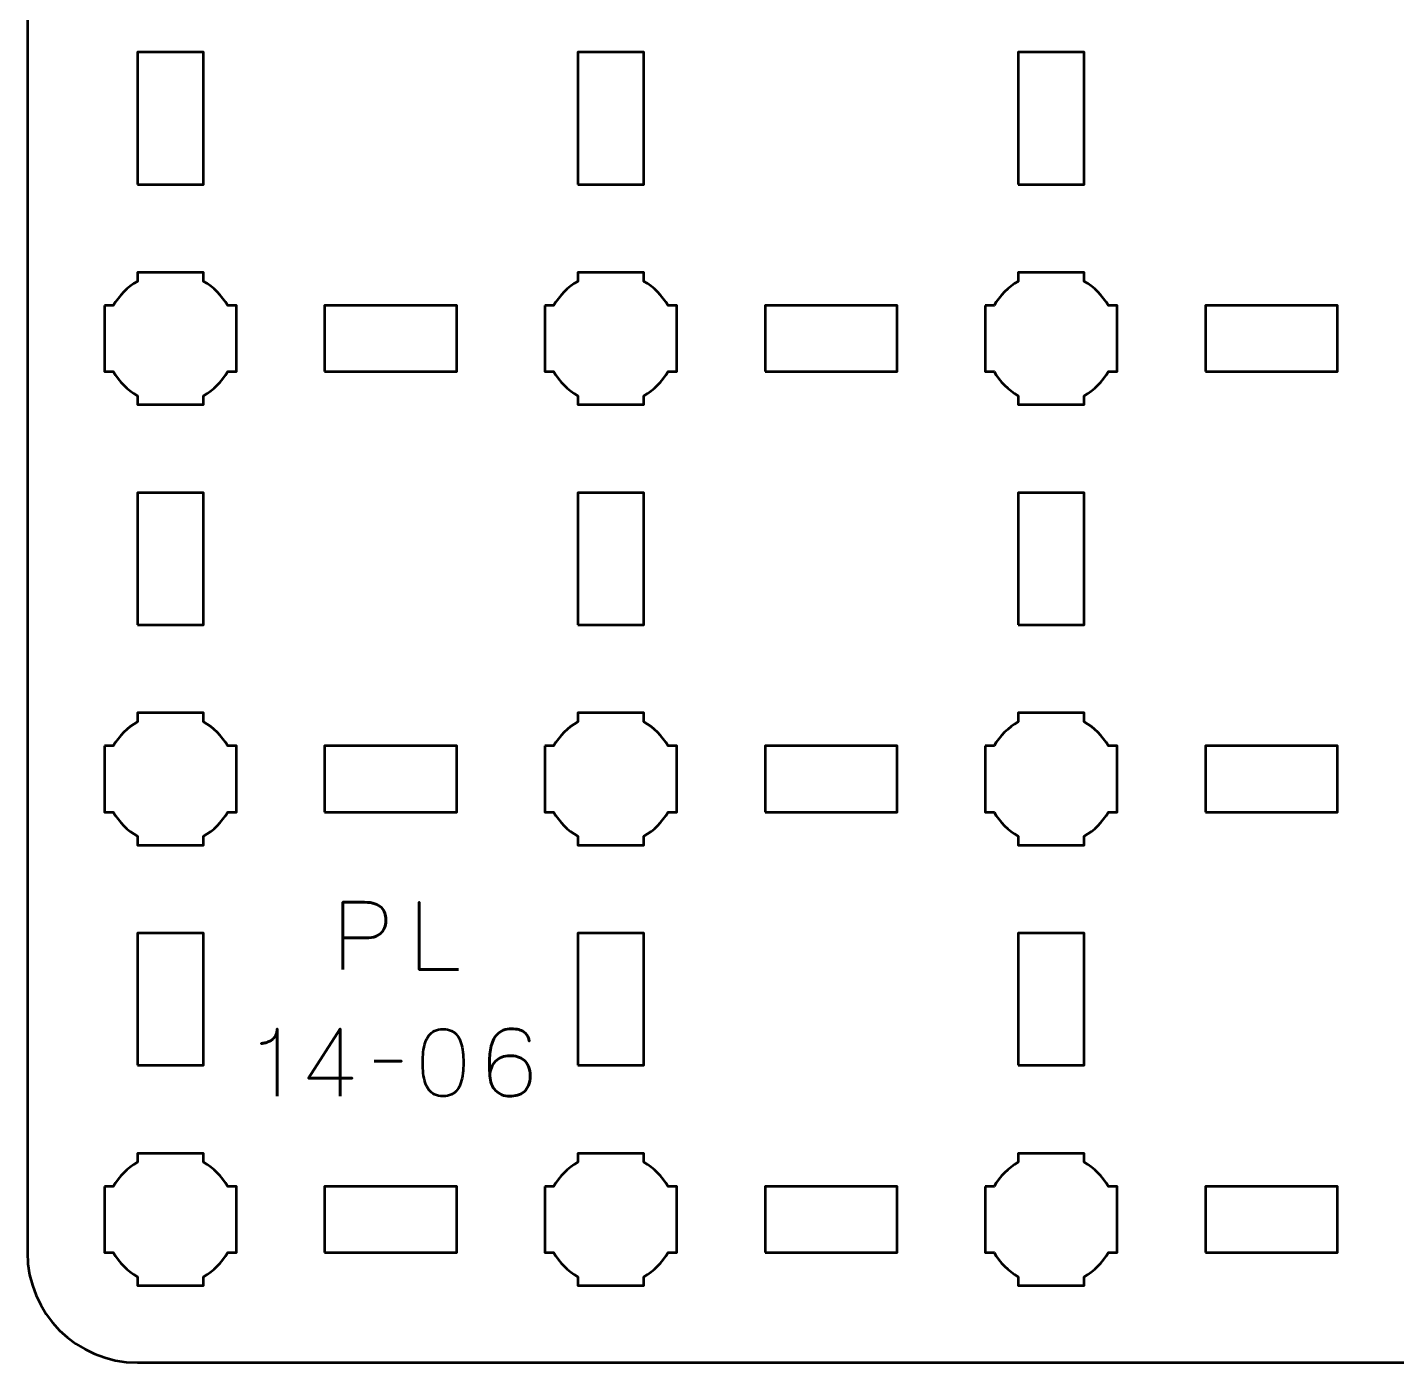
# Model space of a CAD drawing. Header units: centimetres. Extents: x -24.1 to 3.1, y -20.5 to -9.2.
# Drawn here: x -24.15 to -17.93, y -20.5 to -14.44 of the extents above; entities that cross this region are included whole.
import ezdxf

# ---------------------------------------------------------------- set-up
doc = ezdxf.new("R2010")
doc.units = ezdxf.units.CM
doc.header["$MEASUREMENT"] = 0
doc.layers.add('Layer 1', color=7, linetype='Continuous')

msp = doc.modelspace()

# ---------------------------------------------------------------- linework, layer by layer
at = {"layer": 'Layer 1', "lineweight": 53}
for points in [[(-23.65, -15.15), (-23.35, -15.15), (-23.35, -14.55), (-23.65, -14.55), (-23.65, -15.15)], [(-21.65, -15.15), (-21.35, -15.15), (-21.35, -14.55), (-21.65, -14.55), (-21.65, -15.15)], [(-19.65, -15.15), (-19.35, -15.15), (-19.35, -14.55), (-19.65, -14.55), (-19.65, -15.15)], [(-22.8, -16), (-22.2, -16), (-22.2, -15.7), (-22.8, -15.7), (-22.8, -16)], [(-20.8, -16), (-20.2, -16), (-20.2, -15.7), (-20.8, -15.7), (-20.8, -16)], [(-18.8, -16), (-18.2, -16), (-18.2, -15.7), (-18.8, -15.7), (-18.8, -16)], [(-23.65, -17.15), (-23.35, -17.15), (-23.35, -16.55), (-23.65, -16.55), (-23.65, -17.15)], [(-21.65, -17.15), (-21.35, -17.15), (-21.35, -16.55), (-21.65, -16.55), (-21.65, -17.15)], [(-19.65, -17.15), (-19.35, -17.15), (-19.35, -16.55), (-19.65, -16.55), (-19.65, -17.15)], [(-22.8, -18), (-22.2, -18), (-22.2, -17.7), (-22.8, -17.7), (-22.8, -18)], [(-20.8, -18), (-20.2, -18), (-20.2, -17.7), (-20.8, -17.7), (-20.8, -18)], [(-18.8, -18), (-18.2, -18), (-18.2, -17.7), (-18.8, -17.7), (-18.8, -18)], [(-23.65, -19.15), (-23.35, -19.15), (-23.35, -18.55), (-23.65, -18.55), (-23.65, -19.15)], [(-21.65, -19.15), (-21.35, -19.15), (-21.35, -18.55), (-21.65, -18.55), (-21.65, -19.15)], [(-19.65, -19.15), (-19.35, -19.15), (-19.35, -18.55), (-19.65, -18.55), (-19.65, -19.15)], [(-22.8, -20), (-22.2, -20), (-22.2, -19.7), (-22.8, -19.7), (-22.8, -20)], [(-20.8, -20), (-20.2, -20), (-20.2, -19.7), (-20.8, -19.7), (-20.8, -20)], [(-18.8, -20), (-18.2, -20), (-18.2, -19.7), (-18.8, -19.7), (-18.8, -20)]]:
    msp.add_lwpolyline(points, close=True, dxfattribs=at)
for points, knots in [([(-24.15, -20), (-24.15, -20), (-24.15, -9.7), (-24.15, -9.7), (-24.15, -9.7), (-24.15, -9.42391), (-23.92609, -9.2), (-23.65, -9.2), (-23.65, -9.2), (-23.65, -9.2), (2.65, -9.2), (2.65, -9.2), (2.65, -9.2), (2.92609, -9.2), (3.15, -9.42391), (3.15, -9.7), (3.15, -9.7), (3.15, -9.7), (3.15, -20), (3.15, -20), (3.15, -20), (3.15, -20.27609), (2.92609, -20.5), (2.65, -20.5), (2.65, -20.5), (2.65, -20.5), (-23.65, -20.5), (-23.65, -20.5), (-23.65, -20.5), (-23.92609, -20.5), (-24.15, -20.27609), (-24.15, -20)], [0, 0, 0, 0, 0.125, 0.125, 0.125, 0.125, 0.25, 0.25, 0.25, 0.25, 0.375, 0.375, 0.375, 0.375, 0.5, 0.5, 0.5, 0.5, 0.625, 0.625, 0.625, 0.625, 0.75, 0.75, 0.75, 0.75, 0.875, 0.875, 0.875, 0.875, 1, 1, 1, 1]), ([(-23.8, -15.7), (-23.8, -15.7), (-23.75985, -15.7), (-23.75985, -15.7), (-23.75985, -15.7), (-23.7335, -15.65447), (-23.69553, -15.6165), (-23.65, -15.59015), (-23.65, -15.59015), (-23.65, -15.59015), (-23.65, -15.55), (-23.65, -15.55), (-23.65, -15.55), (-23.65, -15.55), (-23.5, -15.55), (-23.5, -15.55), (-23.5, -15.55), (-23.5, -15.55), (-23.35, -15.55), (-23.35, -15.55), (-23.35, -15.55), (-23.35, -15.55), (-23.35, -15.59015), (-23.35, -15.59015), (-23.35, -15.59015), (-23.30447, -15.6165), (-23.2665, -15.65447), (-23.24015, -15.7), (-23.24015, -15.7), (-23.24015, -15.7), (-23.2, -15.7), (-23.2, -15.7), (-23.2, -15.7), (-23.2, -15.7), (-23.2, -15.85), (-23.2, -15.85), (-23.2, -15.85), (-23.2, -15.85), (-23.2, -16), (-23.2, -16), (-23.2, -16), (-23.2, -16), (-23.24015, -16), (-23.24015, -16), (-23.24015, -16), (-23.2665, -16.04553), (-23.30447, -16.0835), (-23.35, -16.10985), (-23.35, -16.10985), (-23.35, -16.10985), (-23.35, -16.15), (-23.35, -16.15), (-23.35, -16.15), (-23.35, -16.15), (-23.5, -16.15), (-23.5, -16.15), (-23.5, -16.15), (-23.5, -16.15), (-23.65, -16.15), (-23.65, -16.15), (-23.65, -16.15), (-23.65, -16.15), (-23.65, -16.10985), (-23.65, -16.10985), (-23.65, -16.10985), (-23.69553, -16.0835), (-23.7335, -16.04553), (-23.75985, -16), (-23.75985, -16), (-23.75985, -16), (-23.8, -16), (-23.8, -16), (-23.8, -16), (-23.8, -16), (-23.8, -15.85), (-23.8, -15.85), (-23.8, -15.85), (-23.8, -15.85), (-23.8, -15.7), (-23.8, -15.7)], [0, 0, 0, 0, 0.05, 0.05, 0.05, 0.05, 0.1, 0.1, 0.1, 0.1, 0.15, 0.15, 0.15, 0.15, 0.2, 0.2, 0.2, 0.2, 0.25, 0.25, 0.25, 0.25, 0.3, 0.3, 0.3, 0.3, 0.35, 0.35, 0.35, 0.35, 0.4, 0.4, 0.4, 0.4, 0.45, 0.45, 0.45, 0.45, 0.5, 0.5, 0.5, 0.5, 0.55, 0.55, 0.55, 0.55, 0.6, 0.6, 0.6, 0.6, 0.65, 0.65, 0.65, 0.65, 0.7, 0.7, 0.7, 0.7, 0.75, 0.75, 0.75, 0.75, 0.8, 0.8, 0.8, 0.8, 0.85, 0.85, 0.85, 0.85, 0.9, 0.9, 0.9, 0.9, 0.95, 0.95, 0.95, 0.95, 1, 1, 1, 1]), ([(-21.8, -15.7), (-21.8, -15.7), (-21.75985, -15.7), (-21.75985, -15.7), (-21.75985, -15.7), (-21.7335, -15.65447), (-21.69553, -15.6165), (-21.65, -15.59015), (-21.65, -15.59015), (-21.65, -15.59015), (-21.65, -15.55), (-21.65, -15.55), (-21.65, -15.55), (-21.65, -15.55), (-21.5, -15.55), (-21.5, -15.55), (-21.5, -15.55), (-21.5, -15.55), (-21.35, -15.55), (-21.35, -15.55), (-21.35, -15.55), (-21.35, -15.55), (-21.35, -15.59015), (-21.35, -15.59015), (-21.35, -15.59015), (-21.30447, -15.6165), (-21.2665, -15.65447), (-21.24015, -15.7), (-21.24015, -15.7), (-21.24015, -15.7), (-21.2, -15.7), (-21.2, -15.7), (-21.2, -15.7), (-21.2, -15.7), (-21.2, -15.85), (-21.2, -15.85), (-21.2, -15.85), (-21.2, -15.85), (-21.2, -16), (-21.2, -16), (-21.2, -16), (-21.2, -16), (-21.24015, -16), (-21.24015, -16), (-21.24015, -16), (-21.2665, -16.04553), (-21.30447, -16.0835), (-21.35, -16.10985), (-21.35, -16.10985), (-21.35, -16.10985), (-21.35, -16.15), (-21.35, -16.15), (-21.35, -16.15), (-21.35, -16.15), (-21.5, -16.15), (-21.5, -16.15), (-21.5, -16.15), (-21.5, -16.15), (-21.65, -16.15), (-21.65, -16.15), (-21.65, -16.15), (-21.65, -16.15), (-21.65, -16.10985), (-21.65, -16.10985), (-21.65, -16.10985), (-21.69553, -16.0835), (-21.7335, -16.04553), (-21.75985, -16), (-21.75985, -16), (-21.75985, -16), (-21.8, -16), (-21.8, -16), (-21.8, -16), (-21.8, -16), (-21.8, -15.85), (-21.8, -15.85), (-21.8, -15.85), (-21.8, -15.85), (-21.8, -15.7), (-21.8, -15.7)], [0, 0, 0, 0, 0.05, 0.05, 0.05, 0.05, 0.1, 0.1, 0.1, 0.1, 0.15, 0.15, 0.15, 0.15, 0.2, 0.2, 0.2, 0.2, 0.25, 0.25, 0.25, 0.25, 0.3, 0.3, 0.3, 0.3, 0.35, 0.35, 0.35, 0.35, 0.4, 0.4, 0.4, 0.4, 0.45, 0.45, 0.45, 0.45, 0.5, 0.5, 0.5, 0.5, 0.55, 0.55, 0.55, 0.55, 0.6, 0.6, 0.6, 0.6, 0.65, 0.65, 0.65, 0.65, 0.7, 0.7, 0.7, 0.7, 0.75, 0.75, 0.75, 0.75, 0.8, 0.8, 0.8, 0.8, 0.85, 0.85, 0.85, 0.85, 0.9, 0.9, 0.9, 0.9, 0.95, 0.95, 0.95, 0.95, 1, 1, 1, 1]), ([(-19.8, -15.7), (-19.8, -15.7), (-19.75985, -15.7), (-19.75985, -15.7), (-19.75985, -15.7), (-19.7335, -15.65447), (-19.69553, -15.6165), (-19.65, -15.59015), (-19.65, -15.59015), (-19.65, -15.59015), (-19.65, -15.55), (-19.65, -15.55), (-19.65, -15.55), (-19.65, -15.55), (-19.5, -15.55), (-19.5, -15.55), (-19.5, -15.55), (-19.5, -15.55), (-19.35, -15.55), (-19.35, -15.55), (-19.35, -15.55), (-19.35, -15.55), (-19.35, -15.59015), (-19.35, -15.59015), (-19.35, -15.59015), (-19.30447, -15.6165), (-19.2665, -15.65447), (-19.24015, -15.7), (-19.24015, -15.7), (-19.24015, -15.7), (-19.2, -15.7), (-19.2, -15.7), (-19.2, -15.7), (-19.2, -15.7), (-19.2, -15.85), (-19.2, -15.85), (-19.2, -15.85), (-19.2, -15.85), (-19.2, -16), (-19.2, -16), (-19.2, -16), (-19.2, -16), (-19.24015, -16), (-19.24015, -16), (-19.24015, -16), (-19.2665, -16.04553), (-19.30447, -16.0835), (-19.35, -16.10985), (-19.35, -16.10985), (-19.35, -16.10985), (-19.35, -16.15), (-19.35, -16.15), (-19.35, -16.15), (-19.35, -16.15), (-19.5, -16.15), (-19.5, -16.15), (-19.5, -16.15), (-19.5, -16.15), (-19.65, -16.15), (-19.65, -16.15), (-19.65, -16.15), (-19.65, -16.15), (-19.65, -16.10985), (-19.65, -16.10985), (-19.65, -16.10985), (-19.69553, -16.0835), (-19.7335, -16.04553), (-19.75985, -16), (-19.75985, -16), (-19.75985, -16), (-19.8, -16), (-19.8, -16), (-19.8, -16), (-19.8, -16), (-19.8, -15.85), (-19.8, -15.85), (-19.8, -15.85), (-19.8, -15.85), (-19.8, -15.7), (-19.8, -15.7)], [0, 0, 0, 0, 0.05, 0.05, 0.05, 0.05, 0.1, 0.1, 0.1, 0.1, 0.15, 0.15, 0.15, 0.15, 0.2, 0.2, 0.2, 0.2, 0.25, 0.25, 0.25, 0.25, 0.3, 0.3, 0.3, 0.3, 0.35, 0.35, 0.35, 0.35, 0.4, 0.4, 0.4, 0.4, 0.45, 0.45, 0.45, 0.45, 0.5, 0.5, 0.5, 0.5, 0.55, 0.55, 0.55, 0.55, 0.6, 0.6, 0.6, 0.6, 0.65, 0.65, 0.65, 0.65, 0.7, 0.7, 0.7, 0.7, 0.75, 0.75, 0.75, 0.75, 0.8, 0.8, 0.8, 0.8, 0.85, 0.85, 0.85, 0.85, 0.9, 0.9, 0.9, 0.9, 0.95, 0.95, 0.95, 0.95, 1, 1, 1, 1]), ([(-23.8, -17.7), (-23.8, -17.7), (-23.75985, -17.7), (-23.75985, -17.7), (-23.75985, -17.7), (-23.7335, -17.65447), (-23.69553, -17.6165), (-23.65, -17.59015), (-23.65, -17.59015), (-23.65, -17.59015), (-23.65, -17.55), (-23.65, -17.55), (-23.65, -17.55), (-23.65, -17.55), (-23.5, -17.55), (-23.5, -17.55), (-23.5, -17.55), (-23.5, -17.55), (-23.35, -17.55), (-23.35, -17.55), (-23.35, -17.55), (-23.35, -17.55), (-23.35, -17.59015), (-23.35, -17.59015), (-23.35, -17.59015), (-23.30447, -17.6165), (-23.2665, -17.65447), (-23.24015, -17.7), (-23.24015, -17.7), (-23.24015, -17.7), (-23.2, -17.7), (-23.2, -17.7), (-23.2, -17.7), (-23.2, -17.7), (-23.2, -17.85), (-23.2, -17.85), (-23.2, -17.85), (-23.2, -17.85), (-23.2, -18), (-23.2, -18), (-23.2, -18), (-23.2, -18), (-23.24015, -18), (-23.24015, -18), (-23.24015, -18), (-23.2665, -18.04553), (-23.30447, -18.0835), (-23.35, -18.10985), (-23.35, -18.10985), (-23.35, -18.10985), (-23.35, -18.15), (-23.35, -18.15), (-23.35, -18.15), (-23.35, -18.15), (-23.5, -18.15), (-23.5, -18.15), (-23.5, -18.15), (-23.5, -18.15), (-23.65, -18.15), (-23.65, -18.15), (-23.65, -18.15), (-23.65, -18.15), (-23.65, -18.10985), (-23.65, -18.10985), (-23.65, -18.10985), (-23.69553, -18.0835), (-23.7335, -18.04553), (-23.75985, -18), (-23.75985, -18), (-23.75985, -18), (-23.8, -18), (-23.8, -18), (-23.8, -18), (-23.8, -18), (-23.8, -17.85), (-23.8, -17.85), (-23.8, -17.85), (-23.8, -17.85), (-23.8, -17.7), (-23.8, -17.7)], [0, 0, 0, 0, 0.05, 0.05, 0.05, 0.05, 0.1, 0.1, 0.1, 0.1, 0.15, 0.15, 0.15, 0.15, 0.2, 0.2, 0.2, 0.2, 0.25, 0.25, 0.25, 0.25, 0.3, 0.3, 0.3, 0.3, 0.35, 0.35, 0.35, 0.35, 0.4, 0.4, 0.4, 0.4, 0.45, 0.45, 0.45, 0.45, 0.5, 0.5, 0.5, 0.5, 0.55, 0.55, 0.55, 0.55, 0.6, 0.6, 0.6, 0.6, 0.65, 0.65, 0.65, 0.65, 0.7, 0.7, 0.7, 0.7, 0.75, 0.75, 0.75, 0.75, 0.8, 0.8, 0.8, 0.8, 0.85, 0.85, 0.85, 0.85, 0.9, 0.9, 0.9, 0.9, 0.95, 0.95, 0.95, 0.95, 1, 1, 1, 1]), ([(-21.8, -17.7), (-21.8, -17.7), (-21.75985, -17.7), (-21.75985, -17.7), (-21.75985, -17.7), (-21.7335, -17.65447), (-21.69553, -17.6165), (-21.65, -17.59015), (-21.65, -17.59015), (-21.65, -17.59015), (-21.65, -17.55), (-21.65, -17.55), (-21.65, -17.55), (-21.65, -17.55), (-21.5, -17.55), (-21.5, -17.55), (-21.5, -17.55), (-21.5, -17.55), (-21.35, -17.55), (-21.35, -17.55), (-21.35, -17.55), (-21.35, -17.55), (-21.35, -17.59015), (-21.35, -17.59015), (-21.35, -17.59015), (-21.30447, -17.6165), (-21.2665, -17.65447), (-21.24015, -17.7), (-21.24015, -17.7), (-21.24015, -17.7), (-21.2, -17.7), (-21.2, -17.7), (-21.2, -17.7), (-21.2, -17.7), (-21.2, -17.85), (-21.2, -17.85), (-21.2, -17.85), (-21.2, -17.85), (-21.2, -18), (-21.2, -18), (-21.2, -18), (-21.2, -18), (-21.24015, -18), (-21.24015, -18), (-21.24015, -18), (-21.2665, -18.04553), (-21.30447, -18.0835), (-21.35, -18.10985), (-21.35, -18.10985), (-21.35, -18.10985), (-21.35, -18.15), (-21.35, -18.15), (-21.35, -18.15), (-21.35, -18.15), (-21.5, -18.15), (-21.5, -18.15), (-21.5, -18.15), (-21.5, -18.15), (-21.65, -18.15), (-21.65, -18.15), (-21.65, -18.15), (-21.65, -18.15), (-21.65, -18.10985), (-21.65, -18.10985), (-21.65, -18.10985), (-21.69553, -18.0835), (-21.7335, -18.04553), (-21.75985, -18), (-21.75985, -18), (-21.75985, -18), (-21.8, -18), (-21.8, -18), (-21.8, -18), (-21.8, -18), (-21.8, -17.85), (-21.8, -17.85), (-21.8, -17.85), (-21.8, -17.85), (-21.8, -17.7), (-21.8, -17.7)], [0, 0, 0, 0, 0.05, 0.05, 0.05, 0.05, 0.1, 0.1, 0.1, 0.1, 0.15, 0.15, 0.15, 0.15, 0.2, 0.2, 0.2, 0.2, 0.25, 0.25, 0.25, 0.25, 0.3, 0.3, 0.3, 0.3, 0.35, 0.35, 0.35, 0.35, 0.4, 0.4, 0.4, 0.4, 0.45, 0.45, 0.45, 0.45, 0.5, 0.5, 0.5, 0.5, 0.55, 0.55, 0.55, 0.55, 0.6, 0.6, 0.6, 0.6, 0.65, 0.65, 0.65, 0.65, 0.7, 0.7, 0.7, 0.7, 0.75, 0.75, 0.75, 0.75, 0.8, 0.8, 0.8, 0.8, 0.85, 0.85, 0.85, 0.85, 0.9, 0.9, 0.9, 0.9, 0.95, 0.95, 0.95, 0.95, 1, 1, 1, 1]), ([(-19.8, -17.7), (-19.8, -17.7), (-19.75985, -17.7), (-19.75985, -17.7), (-19.75985, -17.7), (-19.7335, -17.65447), (-19.69553, -17.6165), (-19.65, -17.59015), (-19.65, -17.59015), (-19.65, -17.59015), (-19.65, -17.55), (-19.65, -17.55), (-19.65, -17.55), (-19.65, -17.55), (-19.5, -17.55), (-19.5, -17.55), (-19.5, -17.55), (-19.5, -17.55), (-19.35, -17.55), (-19.35, -17.55), (-19.35, -17.55), (-19.35, -17.55), (-19.35, -17.59015), (-19.35, -17.59015), (-19.35, -17.59015), (-19.30447, -17.6165), (-19.2665, -17.65447), (-19.24015, -17.7), (-19.24015, -17.7), (-19.24015, -17.7), (-19.2, -17.7), (-19.2, -17.7), (-19.2, -17.7), (-19.2, -17.7), (-19.2, -17.85), (-19.2, -17.85), (-19.2, -17.85), (-19.2, -17.85), (-19.2, -18), (-19.2, -18), (-19.2, -18), (-19.2, -18), (-19.24015, -18), (-19.24015, -18), (-19.24015, -18), (-19.2665, -18.04553), (-19.30447, -18.0835), (-19.35, -18.10985), (-19.35, -18.10985), (-19.35, -18.10985), (-19.35, -18.15), (-19.35, -18.15), (-19.35, -18.15), (-19.35, -18.15), (-19.5, -18.15), (-19.5, -18.15), (-19.5, -18.15), (-19.5, -18.15), (-19.65, -18.15), (-19.65, -18.15), (-19.65, -18.15), (-19.65, -18.15), (-19.65, -18.10985), (-19.65, -18.10985), (-19.65, -18.10985), (-19.69553, -18.0835), (-19.7335, -18.04553), (-19.75985, -18), (-19.75985, -18), (-19.75985, -18), (-19.8, -18), (-19.8, -18), (-19.8, -18), (-19.8, -18), (-19.8, -17.85), (-19.8, -17.85), (-19.8, -17.85), (-19.8, -17.85), (-19.8, -17.7), (-19.8, -17.7)], [0, 0, 0, 0, 0.05, 0.05, 0.05, 0.05, 0.1, 0.1, 0.1, 0.1, 0.15, 0.15, 0.15, 0.15, 0.2, 0.2, 0.2, 0.2, 0.25, 0.25, 0.25, 0.25, 0.3, 0.3, 0.3, 0.3, 0.35, 0.35, 0.35, 0.35, 0.4, 0.4, 0.4, 0.4, 0.45, 0.45, 0.45, 0.45, 0.5, 0.5, 0.5, 0.5, 0.55, 0.55, 0.55, 0.55, 0.6, 0.6, 0.6, 0.6, 0.65, 0.65, 0.65, 0.65, 0.7, 0.7, 0.7, 0.7, 0.75, 0.75, 0.75, 0.75, 0.8, 0.8, 0.8, 0.8, 0.85, 0.85, 0.85, 0.85, 0.9, 0.9, 0.9, 0.9, 0.95, 0.95, 0.95, 0.95, 1, 1, 1, 1]), ([(-23.8, -19.7), (-23.8, -19.7), (-23.75985, -19.7), (-23.75985, -19.7), (-23.75985, -19.7), (-23.7335, -19.65447), (-23.69553, -19.6165), (-23.65, -19.59015), (-23.65, -19.59015), (-23.65, -19.59015), (-23.65, -19.55), (-23.65, -19.55), (-23.65, -19.55), (-23.65, -19.55), (-23.5, -19.55), (-23.5, -19.55), (-23.5, -19.55), (-23.5, -19.55), (-23.35, -19.55), (-23.35, -19.55), (-23.35, -19.55), (-23.35, -19.55), (-23.35, -19.59015), (-23.35, -19.59015), (-23.35, -19.59015), (-23.30447, -19.6165), (-23.2665, -19.65447), (-23.24015, -19.7), (-23.24015, -19.7), (-23.24015, -19.7), (-23.2, -19.7), (-23.2, -19.7), (-23.2, -19.7), (-23.2, -19.7), (-23.2, -19.85), (-23.2, -19.85), (-23.2, -19.85), (-23.2, -19.85), (-23.2, -20), (-23.2, -20), (-23.2, -20), (-23.2, -20), (-23.24015, -20), (-23.24015, -20), (-23.24015, -20), (-23.2665, -20.04553), (-23.30447, -20.0835), (-23.35, -20.10985), (-23.35, -20.10985), (-23.35, -20.10985), (-23.35, -20.15), (-23.35, -20.15), (-23.35, -20.15), (-23.35, -20.15), (-23.5, -20.15), (-23.5, -20.15), (-23.5, -20.15), (-23.5, -20.15), (-23.65, -20.15), (-23.65, -20.15), (-23.65, -20.15), (-23.65, -20.15), (-23.65, -20.10985), (-23.65, -20.10985), (-23.65, -20.10985), (-23.69553, -20.0835), (-23.7335, -20.04553), (-23.75985, -20), (-23.75985, -20), (-23.75985, -20), (-23.8, -20), (-23.8, -20), (-23.8, -20), (-23.8, -20), (-23.8, -19.85), (-23.8, -19.85), (-23.8, -19.85), (-23.8, -19.85), (-23.8, -19.7), (-23.8, -19.7)], [0, 0, 0, 0, 0.05, 0.05, 0.05, 0.05, 0.1, 0.1, 0.1, 0.1, 0.15, 0.15, 0.15, 0.15, 0.2, 0.2, 0.2, 0.2, 0.25, 0.25, 0.25, 0.25, 0.3, 0.3, 0.3, 0.3, 0.35, 0.35, 0.35, 0.35, 0.4, 0.4, 0.4, 0.4, 0.45, 0.45, 0.45, 0.45, 0.5, 0.5, 0.5, 0.5, 0.55, 0.55, 0.55, 0.55, 0.6, 0.6, 0.6, 0.6, 0.65, 0.65, 0.65, 0.65, 0.7, 0.7, 0.7, 0.7, 0.75, 0.75, 0.75, 0.75, 0.8, 0.8, 0.8, 0.8, 0.85, 0.85, 0.85, 0.85, 0.9, 0.9, 0.9, 0.9, 0.95, 0.95, 0.95, 0.95, 1, 1, 1, 1]), ([(-21.8, -19.7), (-21.8, -19.7), (-21.75985, -19.7), (-21.75985, -19.7), (-21.75985, -19.7), (-21.7335, -19.65447), (-21.69553, -19.6165), (-21.65, -19.59015), (-21.65, -19.59015), (-21.65, -19.59015), (-21.65, -19.55), (-21.65, -19.55), (-21.65, -19.55), (-21.65, -19.55), (-21.5, -19.55), (-21.5, -19.55), (-21.5, -19.55), (-21.5, -19.55), (-21.35, -19.55), (-21.35, -19.55), (-21.35, -19.55), (-21.35, -19.55), (-21.35, -19.59015), (-21.35, -19.59015), (-21.35, -19.59015), (-21.30447, -19.6165), (-21.2665, -19.65447), (-21.24015, -19.7), (-21.24015, -19.7), (-21.24015, -19.7), (-21.2, -19.7), (-21.2, -19.7), (-21.2, -19.7), (-21.2, -19.7), (-21.2, -19.85), (-21.2, -19.85), (-21.2, -19.85), (-21.2, -19.85), (-21.2, -20), (-21.2, -20), (-21.2, -20), (-21.2, -20), (-21.24015, -20), (-21.24015, -20), (-21.24015, -20), (-21.2665, -20.04553), (-21.30447, -20.0835), (-21.35, -20.10985), (-21.35, -20.10985), (-21.35, -20.10985), (-21.35, -20.15), (-21.35, -20.15), (-21.35, -20.15), (-21.35, -20.15), (-21.5, -20.15), (-21.5, -20.15), (-21.5, -20.15), (-21.5, -20.15), (-21.65, -20.15), (-21.65, -20.15), (-21.65, -20.15), (-21.65, -20.15), (-21.65, -20.10985), (-21.65, -20.10985), (-21.65, -20.10985), (-21.69553, -20.0835), (-21.7335, -20.04553), (-21.75985, -20), (-21.75985, -20), (-21.75985, -20), (-21.8, -20), (-21.8, -20), (-21.8, -20), (-21.8, -20), (-21.8, -19.85), (-21.8, -19.85), (-21.8, -19.85), (-21.8, -19.85), (-21.8, -19.7), (-21.8, -19.7)], [0, 0, 0, 0, 0.05, 0.05, 0.05, 0.05, 0.1, 0.1, 0.1, 0.1, 0.15, 0.15, 0.15, 0.15, 0.2, 0.2, 0.2, 0.2, 0.25, 0.25, 0.25, 0.25, 0.3, 0.3, 0.3, 0.3, 0.35, 0.35, 0.35, 0.35, 0.4, 0.4, 0.4, 0.4, 0.45, 0.45, 0.45, 0.45, 0.5, 0.5, 0.5, 0.5, 0.55, 0.55, 0.55, 0.55, 0.6, 0.6, 0.6, 0.6, 0.65, 0.65, 0.65, 0.65, 0.7, 0.7, 0.7, 0.7, 0.75, 0.75, 0.75, 0.75, 0.8, 0.8, 0.8, 0.8, 0.85, 0.85, 0.85, 0.85, 0.9, 0.9, 0.9, 0.9, 0.95, 0.95, 0.95, 0.95, 1, 1, 1, 1]), ([(-19.8, -19.7), (-19.8, -19.7), (-19.75985, -19.7), (-19.75985, -19.7), (-19.75985, -19.7), (-19.7335, -19.65447), (-19.69553, -19.6165), (-19.65, -19.59015), (-19.65, -19.59015), (-19.65, -19.59015), (-19.65, -19.55), (-19.65, -19.55), (-19.65, -19.55), (-19.65, -19.55), (-19.5, -19.55), (-19.5, -19.55), (-19.5, -19.55), (-19.5, -19.55), (-19.35, -19.55), (-19.35, -19.55), (-19.35, -19.55), (-19.35, -19.55), (-19.35, -19.59015), (-19.35, -19.59015), (-19.35, -19.59015), (-19.30447, -19.6165), (-19.2665, -19.65447), (-19.24015, -19.7), (-19.24015, -19.7), (-19.24015, -19.7), (-19.2, -19.7), (-19.2, -19.7), (-19.2, -19.7), (-19.2, -19.7), (-19.2, -19.85), (-19.2, -19.85), (-19.2, -19.85), (-19.2, -19.85), (-19.2, -20), (-19.2, -20), (-19.2, -20), (-19.2, -20), (-19.24015, -20), (-19.24015, -20), (-19.24015, -20), (-19.2665, -20.04553), (-19.30447, -20.0835), (-19.35, -20.10985), (-19.35, -20.10985), (-19.35, -20.10985), (-19.35, -20.15), (-19.35, -20.15), (-19.35, -20.15), (-19.35, -20.15), (-19.5, -20.15), (-19.5, -20.15), (-19.5, -20.15), (-19.5, -20.15), (-19.65, -20.15), (-19.65, -20.15), (-19.65, -20.15), (-19.65, -20.15), (-19.65, -20.10985), (-19.65, -20.10985), (-19.65, -20.10985), (-19.69553, -20.0835), (-19.7335, -20.04553), (-19.75985, -20), (-19.75985, -20), (-19.75985, -20), (-19.8, -20), (-19.8, -20), (-19.8, -20), (-19.8, -20), (-19.8, -19.85), (-19.8, -19.85), (-19.8, -19.85), (-19.8, -19.85), (-19.8, -19.7), (-19.8, -19.7)], [0, 0, 0, 0, 0.05, 0.05, 0.05, 0.05, 0.1, 0.1, 0.1, 0.1, 0.15, 0.15, 0.15, 0.15, 0.2, 0.2, 0.2, 0.2, 0.25, 0.25, 0.25, 0.25, 0.3, 0.3, 0.3, 0.3, 0.35, 0.35, 0.35, 0.35, 0.4, 0.4, 0.4, 0.4, 0.45, 0.45, 0.45, 0.45, 0.5, 0.5, 0.5, 0.5, 0.55, 0.55, 0.55, 0.55, 0.6, 0.6, 0.6, 0.6, 0.65, 0.65, 0.65, 0.65, 0.7, 0.7, 0.7, 0.7, 0.75, 0.75, 0.75, 0.75, 0.8, 0.8, 0.8, 0.8, 0.85, 0.85, 0.85, 0.85, 0.9, 0.9, 0.9, 0.9, 0.95, 0.95, 0.95, 0.95, 1, 1, 1, 1])]:
    msp.add_open_spline(points, degree=3, knots=knots, dxfattribs=at)
at = {"layer": 'Layer 1', "color": 5, "lineweight": 53}
for points, knots in [([(-22.71695, -18.71492), (-22.71695, -18.71492), (-22.71695, -18.4097), (-22.71695, -18.4097), (-22.71695, -18.4097), (-22.71695, -18.4097), (-22.61958, -18.4097), (-22.61958, -18.4097), (-22.61958, -18.4097), (-22.60011, -18.40977), (-22.5841, -18.41196), (-22.57147, -18.41619), (-22.57147, -18.41619), (-22.55891, -18.42035), (-22.54903, -18.42614), (-22.5419, -18.43348), (-22.5419, -18.43348), (-22.53478, -18.44074), (-22.5297, -18.44907), (-22.52659, -18.45845), (-22.52659, -18.45845), (-22.52356, -18.46784), (-22.5218, -18.47764), (-22.52137, -18.48802), (-22.52137, -18.48802), (-22.52088, -18.49839), (-22.52208, -18.50855), (-22.5249, -18.51842), (-22.5249, -18.51842), (-22.52779, -18.5283), (-22.53266, -18.53726), (-22.53965, -18.54531), (-22.53965, -18.54531), (-22.54656, -18.55335), (-22.55594, -18.55977), (-22.56773, -18.5645), (-22.56773, -18.5645), (-22.57951, -18.56929), (-22.59411, -18.57169), (-22.61154, -18.57183), (-22.61154, -18.57183), (-22.61154, -18.57183), (-22.71695, -18.57183), (-22.71695, -18.57183), (-22.71695, -18.57183), (-22.71695, -18.57183), (-22.61154, -18.57183), (-22.61154, -18.57183), (-22.61154, -18.57183), (-22.59447, -18.57169), (-22.58, -18.56929), (-22.56829, -18.5645), (-22.56829, -18.5645), (-22.55651, -18.55977), (-22.54712, -18.55335), (-22.54007, -18.54531), (-22.54007, -18.54531), (-22.53308, -18.53726), (-22.52807, -18.5283), (-22.52511, -18.51842), (-22.52511, -18.51842), (-22.52215, -18.50855), (-22.52088, -18.49839), (-22.52137, -18.48802), (-22.52137, -18.48802), (-22.5218, -18.47764), (-22.52356, -18.46784), (-22.52673, -18.45845), (-22.52673, -18.45845), (-22.52984, -18.44907), (-22.53506, -18.44074), (-22.54219, -18.43348), (-22.54219, -18.43348), (-22.54938, -18.42614), (-22.55926, -18.42035), (-22.57182, -18.41619), (-22.57182, -18.41619), (-22.58445, -18.41196), (-22.60032, -18.40977), (-22.61958, -18.4097), (-22.61958, -18.4097), (-22.61958, -18.4097), (-22.71695, -18.4097), (-22.71695, -18.4097), (-22.71695, -18.4097), (-22.71695, -18.4097), (-22.71695, -18.71492), (-22.71695, -18.71492)], [0, 0, 0, 0, 0.0454545, 0.0454545, 0.0454545, 0.0454545, 0.0909091, 0.0909091, 0.0909091, 0.0909091, 0.1363636, 0.1363636, 0.1363636, 0.1363636, 0.1818182, 0.1818182, 0.1818182, 0.1818182, 0.2272727, 0.2272727, 0.2272727, 0.2272727, 0.2727273, 0.2727273, 0.2727273, 0.2727273, 0.3181818, 0.3181818, 0.3181818, 0.3181818, 0.3636364, 0.3636364, 0.3636364, 0.3636364, 0.4090909, 0.4090909, 0.4090909, 0.4090909, 0.4545455, 0.4545455, 0.4545455, 0.4545455, 0.5, 0.5, 0.5, 0.5, 0.5454545, 0.5454545, 0.5454545, 0.5454545, 0.5909091, 0.5909091, 0.5909091, 0.5909091, 0.6363636, 0.6363636, 0.6363636, 0.6363636, 0.6818182, 0.6818182, 0.6818182, 0.6818182, 0.7272727, 0.7272727, 0.7272727, 0.7272727, 0.7727273, 0.7727273, 0.7727273, 0.7727273, 0.8181818, 0.8181818, 0.8181818, 0.8181818, 0.8636364, 0.8636364, 0.8636364, 0.8636364, 0.9090909, 0.9090909, 0.9090909, 0.9090909, 0.9545455, 0.9545455, 0.9545455, 0.9545455, 1, 1, 1, 1]), ([(-22.19245, -18.71492), (-22.19245, -18.71492), (-22.37067, -18.71492), (-22.37067, -18.71492), (-22.37067, -18.71492), (-22.37067, -18.71492), (-22.37067, -18.4097), (-22.37067, -18.4097), (-22.37067, -18.4097), (-22.37067, -18.4097), (-22.37067, -18.71492), (-22.37067, -18.71492), (-22.37067, -18.71492), (-22.37067, -18.71492), (-22.19245, -18.71492), (-22.19245, -18.71492)], [0, 0, 0, 0, 0.25, 0.25, 0.25, 0.25, 0.5, 0.5, 0.5, 0.5, 0.75, 0.75, 0.75, 0.75, 1, 1, 1, 1]), ([(-23.01561, -19.29023), (-23.01561, -19.29023), (-23.01561, -18.98501), (-23.01561, -18.98501), (-23.01561, -18.98501), (-23.01568, -18.99538), (-23.01752, -19.00427), (-23.02105, -19.01168), (-23.02105, -19.01168), (-23.0245, -19.01916), (-23.02909, -19.0253), (-23.03473, -19.03023), (-23.03473, -19.03023), (-23.04038, -19.03517), (-23.04645, -19.03912), (-23.05294, -19.04209), (-23.05294, -19.04209), (-23.05943, -19.04498), (-23.06571, -19.04717), (-23.07178, -19.04851), (-23.07178, -19.04851), (-23.07791, -19.04992), (-23.08314, -19.05077), (-23.08758, -19.05105), (-23.08758, -19.05105), (-23.08314, -19.05077), (-23.07791, -19.04992), (-23.07178, -19.04851), (-23.07178, -19.04851), (-23.06571, -19.04717), (-23.05943, -19.04498), (-23.05294, -19.04209), (-23.05294, -19.04209), (-23.04645, -19.03912), (-23.04038, -19.03517), (-23.03473, -19.03023), (-23.03473, -19.03023), (-23.02909, -19.0253), (-23.0245, -19.01916), (-23.02105, -19.01168), (-23.02105, -19.01168), (-23.01752, -19.00427), (-23.01568, -18.99538), (-23.01561, -18.98501), (-23.01561, -18.98501), (-23.01561, -18.98501), (-23.01561, -19.29023), (-23.01561, -19.29023)], [0, 0, 0, 0, 0.0833333, 0.0833333, 0.0833333, 0.0833333, 0.1666667, 0.1666667, 0.1666667, 0.1666667, 0.25, 0.25, 0.25, 0.25, 0.3333333, 0.3333333, 0.3333333, 0.3333333, 0.4166667, 0.4166667, 0.4166667, 0.4166667, 0.5, 0.5, 0.5, 0.5, 0.5833333, 0.5833333, 0.5833333, 0.5833333, 0.6666667, 0.6666667, 0.6666667, 0.6666667, 0.75, 0.75, 0.75, 0.75, 0.8333333, 0.8333333, 0.8333333, 0.8333333, 0.9166667, 0.9166667, 0.9166667, 0.9166667, 1, 1, 1, 1]), ([(-22.72945, -19.29023), (-22.72945, -19.29023), (-22.72945, -18.98501), (-22.72945, -18.98501), (-22.72945, -18.98501), (-22.72945, -18.98501), (-22.87338, -19.20895), (-22.87338, -19.20895), (-22.87338, -19.20895), (-22.87338, -19.20895), (-22.67526, -19.20895), (-22.67526, -19.20895), (-22.67526, -19.20895), (-22.67526, -19.20895), (-22.87338, -19.20895), (-22.87338, -19.20895), (-22.87338, -19.20895), (-22.87338, -19.20895), (-22.72945, -18.98501), (-22.72945, -18.98501), (-22.72945, -18.98501), (-22.72945, -18.98501), (-22.72945, -19.29023), (-22.72945, -19.29023)], [0, 0, 0, 0, 0.1666667, 0.1666667, 0.1666667, 0.1666667, 0.3333333, 0.3333333, 0.3333333, 0.3333333, 0.5, 0.5, 0.5, 0.5, 0.6666667, 0.6666667, 0.6666667, 0.6666667, 0.8333333, 0.8333333, 0.8333333, 0.8333333, 1, 1, 1, 1]), ([(-22.26209, -19.29023), (-22.24728, -19.29016), (-22.23451, -19.28755), (-22.22385, -19.28247), (-22.22385, -19.28247), (-22.21327, -19.27739), (-22.20445, -19.27012), (-22.1974, -19.26088), (-22.1974, -19.26088), (-22.19041, -19.25157), (-22.18491, -19.24056), (-22.18082, -19.22786), (-22.18082, -19.22786), (-22.17679, -19.21516), (-22.1739, -19.20126), (-22.17228, -19.18602), (-22.17228, -19.18602), (-22.17058, -19.17078), (-22.16974, -19.15476), (-22.16981, -19.13783), (-22.16981, -19.13783), (-22.16974, -19.12097), (-22.17058, -19.10495), (-22.17228, -19.08978), (-22.17228, -19.08978), (-22.1739, -19.07461), (-22.17679, -19.06064), (-22.18082, -19.04794), (-22.18082, -19.04794), (-22.18491, -19.03531), (-22.19041, -19.02431), (-22.1974, -19.01492), (-22.1974, -19.01492), (-22.20445, -19.00561), (-22.21327, -18.99834), (-22.22385, -18.99326), (-22.22385, -18.99326), (-22.23451, -18.98811), (-22.24728, -18.9855), (-22.26209, -18.98543), (-22.26209, -18.98543), (-22.27691, -18.9855), (-22.28968, -18.98811), (-22.30034, -18.99326), (-22.30034, -18.99326), (-22.31092, -18.99834), (-22.31974, -19.00561), (-22.32679, -19.01492), (-22.32679, -19.01492), (-22.33378, -19.02431), (-22.33928, -19.03531), (-22.34337, -19.04794), (-22.34337, -19.04794), (-22.3474, -19.06064), (-22.35029, -19.07461), (-22.35191, -19.08978), (-22.35191, -19.08978), (-22.3536, -19.10495), (-22.35445, -19.12097), (-22.35438, -19.13783), (-22.35438, -19.13783), (-22.35445, -19.15476), (-22.3536, -19.17078), (-22.35191, -19.18602), (-22.35191, -19.18602), (-22.35029, -19.20126), (-22.3474, -19.21516), (-22.34337, -19.22786), (-22.34337, -19.22786), (-22.33928, -19.24056), (-22.33378, -19.25157), (-22.32679, -19.26088), (-22.32679, -19.26088), (-22.31974, -19.27012), (-22.31092, -19.27739), (-22.30034, -19.28247), (-22.30034, -19.28247), (-22.28968, -19.28755), (-22.27691, -19.29016), (-22.26209, -19.29023)], [0, 0, 0, 0, 0.05, 0.05, 0.05, 0.05, 0.1, 0.1, 0.1, 0.1, 0.15, 0.15, 0.15, 0.15, 0.2, 0.2, 0.2, 0.2, 0.25, 0.25, 0.25, 0.25, 0.3, 0.3, 0.3, 0.3, 0.35, 0.35, 0.35, 0.35, 0.4, 0.4, 0.4, 0.4, 0.45, 0.45, 0.45, 0.45, 0.5, 0.5, 0.5, 0.5, 0.55, 0.55, 0.55, 0.55, 0.6, 0.6, 0.6, 0.6, 0.65, 0.65, 0.65, 0.65, 0.7, 0.7, 0.7, 0.7, 0.75, 0.75, 0.75, 0.75, 0.8, 0.8, 0.8, 0.8, 0.85, 0.85, 0.85, 0.85, 0.9, 0.9, 0.9, 0.9, 0.95, 0.95, 0.95, 0.95, 1, 1, 1, 1]), ([(-22.26209, -19.29023), (-22.24728, -19.29016), (-22.23451, -19.28755), (-22.22385, -19.28247), (-22.22385, -19.28247), (-22.21327, -19.27739), (-22.20445, -19.27012), (-22.1974, -19.26088), (-22.1974, -19.26088), (-22.19041, -19.25157), (-22.18491, -19.24056), (-22.18082, -19.22786), (-22.18082, -19.22786), (-22.17679, -19.21516), (-22.1739, -19.20126), (-22.17228, -19.18602), (-22.17228, -19.18602), (-22.17058, -19.17078), (-22.16974, -19.15476), (-22.16981, -19.13783), (-22.16981, -19.13783), (-22.16974, -19.12097), (-22.17058, -19.10495), (-22.17228, -19.08978), (-22.17228, -19.08978), (-22.1739, -19.07461), (-22.17679, -19.06064), (-22.18082, -19.04794), (-22.18082, -19.04794), (-22.18491, -19.03531), (-22.19041, -19.02431), (-22.1974, -19.01492), (-22.1974, -19.01492), (-22.20445, -19.00561), (-22.21327, -18.99834), (-22.22385, -18.99326), (-22.22385, -18.99326), (-22.23451, -18.98811), (-22.24728, -18.9855), (-22.26209, -18.98543), (-22.26209, -18.98543), (-22.27691, -18.9855), (-22.28968, -18.98811), (-22.30034, -18.99326), (-22.30034, -18.99326), (-22.31092, -18.99834), (-22.31974, -19.00561), (-22.32679, -19.01492), (-22.32679, -19.01492), (-22.33378, -19.02431), (-22.33928, -19.03531), (-22.34337, -19.04794), (-22.34337, -19.04794), (-22.3474, -19.06064), (-22.35029, -19.07461), (-22.35191, -19.08978), (-22.35191, -19.08978), (-22.3536, -19.10495), (-22.35445, -19.12097), (-22.35438, -19.13783), (-22.35438, -19.13783), (-22.35445, -19.15476), (-22.3536, -19.17078), (-22.35191, -19.18602), (-22.35191, -19.18602), (-22.35029, -19.20126), (-22.3474, -19.21516), (-22.34337, -19.22786), (-22.34337, -19.22786), (-22.33928, -19.24056), (-22.33378, -19.25157), (-22.32679, -19.26088), (-22.32679, -19.26088), (-22.31974, -19.27012), (-22.31092, -19.27739), (-22.30034, -19.28247), (-22.30034, -19.28247), (-22.28968, -19.28755), (-22.27691, -19.29016), (-22.26209, -19.29023)], [0, 0, 0, 0, 0.05, 0.05, 0.05, 0.05, 0.1, 0.1, 0.1, 0.1, 0.15, 0.15, 0.15, 0.15, 0.2, 0.2, 0.2, 0.2, 0.25, 0.25, 0.25, 0.25, 0.3, 0.3, 0.3, 0.3, 0.35, 0.35, 0.35, 0.35, 0.4, 0.4, 0.4, 0.4, 0.45, 0.45, 0.45, 0.45, 0.5, 0.5, 0.5, 0.5, 0.55, 0.55, 0.55, 0.55, 0.6, 0.6, 0.6, 0.6, 0.65, 0.65, 0.65, 0.65, 0.7, 0.7, 0.7, 0.7, 0.75, 0.75, 0.75, 0.75, 0.8, 0.8, 0.8, 0.8, 0.85, 0.85, 0.85, 0.85, 0.9, 0.9, 0.9, 0.9, 0.95, 0.95, 0.95, 0.95, 1, 1, 1, 1]), ([(-22.04958, -19.19837), (-22.04951, -19.18454), (-22.04726, -19.17205), (-22.04274, -19.16076), (-22.04274, -19.16076), (-22.0383, -19.14954), (-22.03202, -19.13988), (-22.0239, -19.13176), (-22.0239, -19.13176), (-22.01586, -19.12372), (-22.00633, -19.11751), (-21.99547, -19.11314), (-21.99547, -19.11314), (-21.9846, -19.10876), (-21.97268, -19.10658), (-21.95984, -19.1065), (-21.95984, -19.1065), (-21.94693, -19.10643), (-21.93486, -19.10806), (-21.92364, -19.1113), (-21.92364, -19.1113), (-21.91242, -19.11448), (-21.90262, -19.1197), (-21.89408, -19.1269), (-21.89408, -19.1269), (-21.88554, -19.13402), (-21.87884, -19.14348), (-21.87404, -19.15526), (-21.87404, -19.15526), (-21.86925, -19.16704), (-21.86678, -19.18136), (-21.86671, -19.19837), (-21.86671, -19.19837), (-21.86678, -19.21537), (-21.86925, -19.22969), (-21.87404, -19.24148), (-21.87404, -19.24148), (-21.87884, -19.25326), (-21.88554, -19.26271), (-21.89408, -19.26984), (-21.89408, -19.26984), (-21.90262, -19.27704), (-21.91242, -19.28226), (-21.92364, -19.28543), (-21.92364, -19.28543), (-21.93486, -19.28868), (-21.94693, -19.2903), (-21.95984, -19.29023), (-21.95984, -19.29023), (-21.97268, -19.29016), (-21.98446, -19.28797), (-21.99526, -19.2836), (-21.99526, -19.2836), (-22.00598, -19.27922), (-22.01529, -19.27301), (-22.02327, -19.2649), (-22.02327, -19.2649), (-22.03124, -19.25686), (-22.03752, -19.24719), (-22.04203, -19.2359), (-22.04203, -19.2359), (-22.04662, -19.22468), (-22.04909, -19.2122), (-22.04958, -19.19837), (-22.04958, -19.19837), (-22.04987, -19.19138), (-22.05022, -19.18306), (-22.05071, -19.17339), (-22.05071, -19.17339), (-22.05121, -19.16365), (-22.05149, -19.15307), (-22.05156, -19.14171), (-22.05156, -19.14171), (-22.05163, -19.13028), (-22.05128, -19.1185), (-22.05036, -19.10643), (-22.05036, -19.10643), (-22.04951, -19.0943), (-22.04782, -19.08237), (-22.04535, -19.07059), (-22.04535, -19.07059), (-22.04288, -19.05888), (-22.03935, -19.0478), (-22.0347, -19.03743), (-22.0347, -19.03743), (-22.03004, -19.02706), (-22.02404, -19.01789), (-22.01663, -19.00991), (-22.01663, -19.00991), (-22.00916, -19.00194), (-22.00005, -18.99566), (-21.98926, -18.99108), (-21.98926, -18.99108), (-21.97846, -18.98656), (-21.96569, -18.98423), (-21.95095, -18.98416), (-21.95095, -18.98416), (-21.93811, -18.98423), (-21.92724, -18.9855), (-21.91821, -18.98797), (-21.91821, -18.98797), (-21.90918, -18.99044), (-21.90177, -18.99376), (-21.89584, -18.99785), (-21.89584, -18.99785), (-21.88999, -19.00201), (-21.88533, -19.00653), (-21.88195, -19.01154), (-21.88195, -19.01154), (-21.87856, -19.01648), (-21.87602, -19.02149), (-21.87447, -19.0265), (-21.87447, -19.0265), (-21.87284, -19.0315), (-21.87179, -19.03616), (-21.87136, -19.04047), (-21.87136, -19.04047), (-21.87179, -19.03616), (-21.87284, -19.0315), (-21.87447, -19.0265), (-21.87447, -19.0265), (-21.87602, -19.02149), (-21.87856, -19.01648), (-21.88195, -19.01154), (-21.88195, -19.01154), (-21.88533, -19.00653), (-21.88999, -19.00201), (-21.89584, -18.99785), (-21.89584, -18.99785), (-21.90177, -18.99376), (-21.90918, -18.99044), (-21.91821, -18.98797), (-21.91821, -18.98797), (-21.92724, -18.9855), (-21.93811, -18.98423), (-21.95095, -18.98416), (-21.95095, -18.98416), (-21.96569, -18.98423), (-21.97846, -18.98656), (-21.98926, -18.99108), (-21.98926, -18.99108), (-22.00005, -18.99566), (-22.00916, -19.00194), (-22.01663, -19.00991), (-22.01663, -19.00991), (-22.02404, -19.01789), (-22.03004, -19.02706), (-22.0347, -19.03743), (-22.0347, -19.03743), (-22.03935, -19.0478), (-22.04288, -19.05888), (-22.04535, -19.07059), (-22.04535, -19.07059), (-22.04782, -19.08237), (-22.04951, -19.0943), (-22.05036, -19.10643), (-22.05036, -19.10643), (-22.05128, -19.1185), (-22.05163, -19.13028), (-22.05156, -19.14171), (-22.05156, -19.14171), (-22.05149, -19.15307), (-22.05121, -19.16365), (-22.05071, -19.17339), (-22.05071, -19.17339), (-22.05022, -19.18306), (-22.04987, -19.19138), (-22.04958, -19.19837), (-22.04958, -19.19837), (-22.04909, -19.2122), (-22.04662, -19.22468), (-22.04203, -19.2359), (-22.04203, -19.2359), (-22.03752, -19.24719), (-22.03124, -19.25686), (-22.02327, -19.2649), (-22.02327, -19.2649), (-22.01529, -19.27301), (-22.00598, -19.27922), (-21.99526, -19.2836), (-21.99526, -19.2836), (-21.98446, -19.28797), (-21.97268, -19.29016), (-21.95984, -19.29023), (-21.95984, -19.29023), (-21.94693, -19.2903), (-21.93486, -19.28868), (-21.92364, -19.28543), (-21.92364, -19.28543), (-21.91242, -19.28226), (-21.90262, -19.27704), (-21.89408, -19.26984), (-21.89408, -19.26984), (-21.88554, -19.26271), (-21.87884, -19.25326), (-21.87404, -19.24148), (-21.87404, -19.24148), (-21.86925, -19.22969), (-21.86678, -19.21537), (-21.86671, -19.19837), (-21.86671, -19.19837), (-21.86678, -19.18136), (-21.86925, -19.16704), (-21.87404, -19.15526), (-21.87404, -19.15526), (-21.87884, -19.14348), (-21.88554, -19.13402), (-21.89408, -19.1269), (-21.89408, -19.1269), (-21.90262, -19.1197), (-21.91242, -19.11448), (-21.92364, -19.1113), (-21.92364, -19.1113), (-21.93486, -19.10806), (-21.94693, -19.10643), (-21.95984, -19.1065), (-21.95984, -19.1065), (-21.97268, -19.10658), (-21.9846, -19.10876), (-21.99547, -19.11314), (-21.99547, -19.11314), (-22.00633, -19.11751), (-22.01586, -19.12372), (-22.0239, -19.13176), (-22.0239, -19.13176), (-22.03202, -19.13988), (-22.0383, -19.14954), (-22.04274, -19.16076), (-22.04274, -19.16076), (-22.04726, -19.17205), (-22.04951, -19.18454), (-22.04958, -19.19837)], [0, 0, 0, 0, 0.0172414, 0.0172414, 0.0172414, 0.0172414, 0.0344828, 0.0344828, 0.0344828, 0.0344828, 0.0517241, 0.0517241, 0.0517241, 0.0517241, 0.0689655, 0.0689655, 0.0689655, 0.0689655, 0.0862069, 0.0862069, 0.0862069, 0.0862069, 0.1034483, 0.1034483, 0.1034483, 0.1034483, 0.1206897, 0.1206897, 0.1206897, 0.1206897, 0.137931, 0.137931, 0.137931, 0.137931, 0.1551724, 0.1551724, 0.1551724, 0.1551724, 0.1724138, 0.1724138, 0.1724138, 0.1724138, 0.1896552, 0.1896552, 0.1896552, 0.1896552, 0.2068966, 0.2068966, 0.2068966, 0.2068966, 0.2241379, 0.2241379, 0.2241379, 0.2241379, 0.2413793, 0.2413793, 0.2413793, 0.2413793, 0.2586207, 0.2586207, 0.2586207, 0.2586207, 0.2758621, 0.2758621, 0.2758621, 0.2758621, 0.2931034, 0.2931034, 0.2931034, 0.2931034, 0.3103448, 0.3103448, 0.3103448, 0.3103448, 0.3275862, 0.3275862, 0.3275862, 0.3275862, 0.3448276, 0.3448276, 0.3448276, 0.3448276, 0.362069, 0.362069, 0.362069, 0.362069, 0.3793103, 0.3793103, 0.3793103, 0.3793103, 0.3965517, 0.3965517, 0.3965517, 0.3965517, 0.4137931, 0.4137931, 0.4137931, 0.4137931, 0.4310345, 0.4310345, 0.4310345, 0.4310345, 0.4482759, 0.4482759, 0.4482759, 0.4482759, 0.4655172, 0.4655172, 0.4655172, 0.4655172, 0.4827586, 0.4827586, 0.4827586, 0.4827586, 0.5, 0.5, 0.5, 0.5, 0.5172414, 0.5172414, 0.5172414, 0.5172414, 0.5344828, 0.5344828, 0.5344828, 0.5344828, 0.5517241, 0.5517241, 0.5517241, 0.5517241, 0.5689655, 0.5689655, 0.5689655, 0.5689655, 0.5862069, 0.5862069, 0.5862069, 0.5862069, 0.6034483, 0.6034483, 0.6034483, 0.6034483, 0.6206897, 0.6206897, 0.6206897, 0.6206897, 0.637931, 0.637931, 0.637931, 0.637931, 0.6551724, 0.6551724, 0.6551724, 0.6551724, 0.6724138, 0.6724138, 0.6724138, 0.6724138, 0.6896552, 0.6896552, 0.6896552, 0.6896552, 0.7068966, 0.7068966, 0.7068966, 0.7068966, 0.7241379, 0.7241379, 0.7241379, 0.7241379, 0.7413793, 0.7413793, 0.7413793, 0.7413793, 0.7586207, 0.7586207, 0.7586207, 0.7586207, 0.7758621, 0.7758621, 0.7758621, 0.7758621, 0.7931034, 0.7931034, 0.7931034, 0.7931034, 0.8103448, 0.8103448, 0.8103448, 0.8103448, 0.8275862, 0.8275862, 0.8275862, 0.8275862, 0.8448276, 0.8448276, 0.8448276, 0.8448276, 0.862069, 0.862069, 0.862069, 0.862069, 0.8793103, 0.8793103, 0.8793103, 0.8793103, 0.8965517, 0.8965517, 0.8965517, 0.8965517, 0.9137931, 0.9137931, 0.9137931, 0.9137931, 0.9310345, 0.9310345, 0.9310345, 0.9310345, 0.9482759, 0.9482759, 0.9482759, 0.9482759, 0.9655172, 0.9655172, 0.9655172, 0.9655172, 0.9827586, 0.9827586, 0.9827586, 0.9827586, 1, 1, 1, 1]), ([(-22.57451, -19.13063), (-22.57451, -19.13063), (-22.45132, -19.13063), (-22.45132, -19.13063), (-22.45132, -19.13063), (-22.45132, -19.13063), (-22.57451, -19.13063), (-22.57451, -19.13063)], [0, 0, 0, 0, 0.5, 0.5, 0.5, 0.5, 1, 1, 1, 1])]:
    msp.add_open_spline(points, degree=3, knots=knots, dxfattribs=at)

doc.saveas('drawing.dxf')
